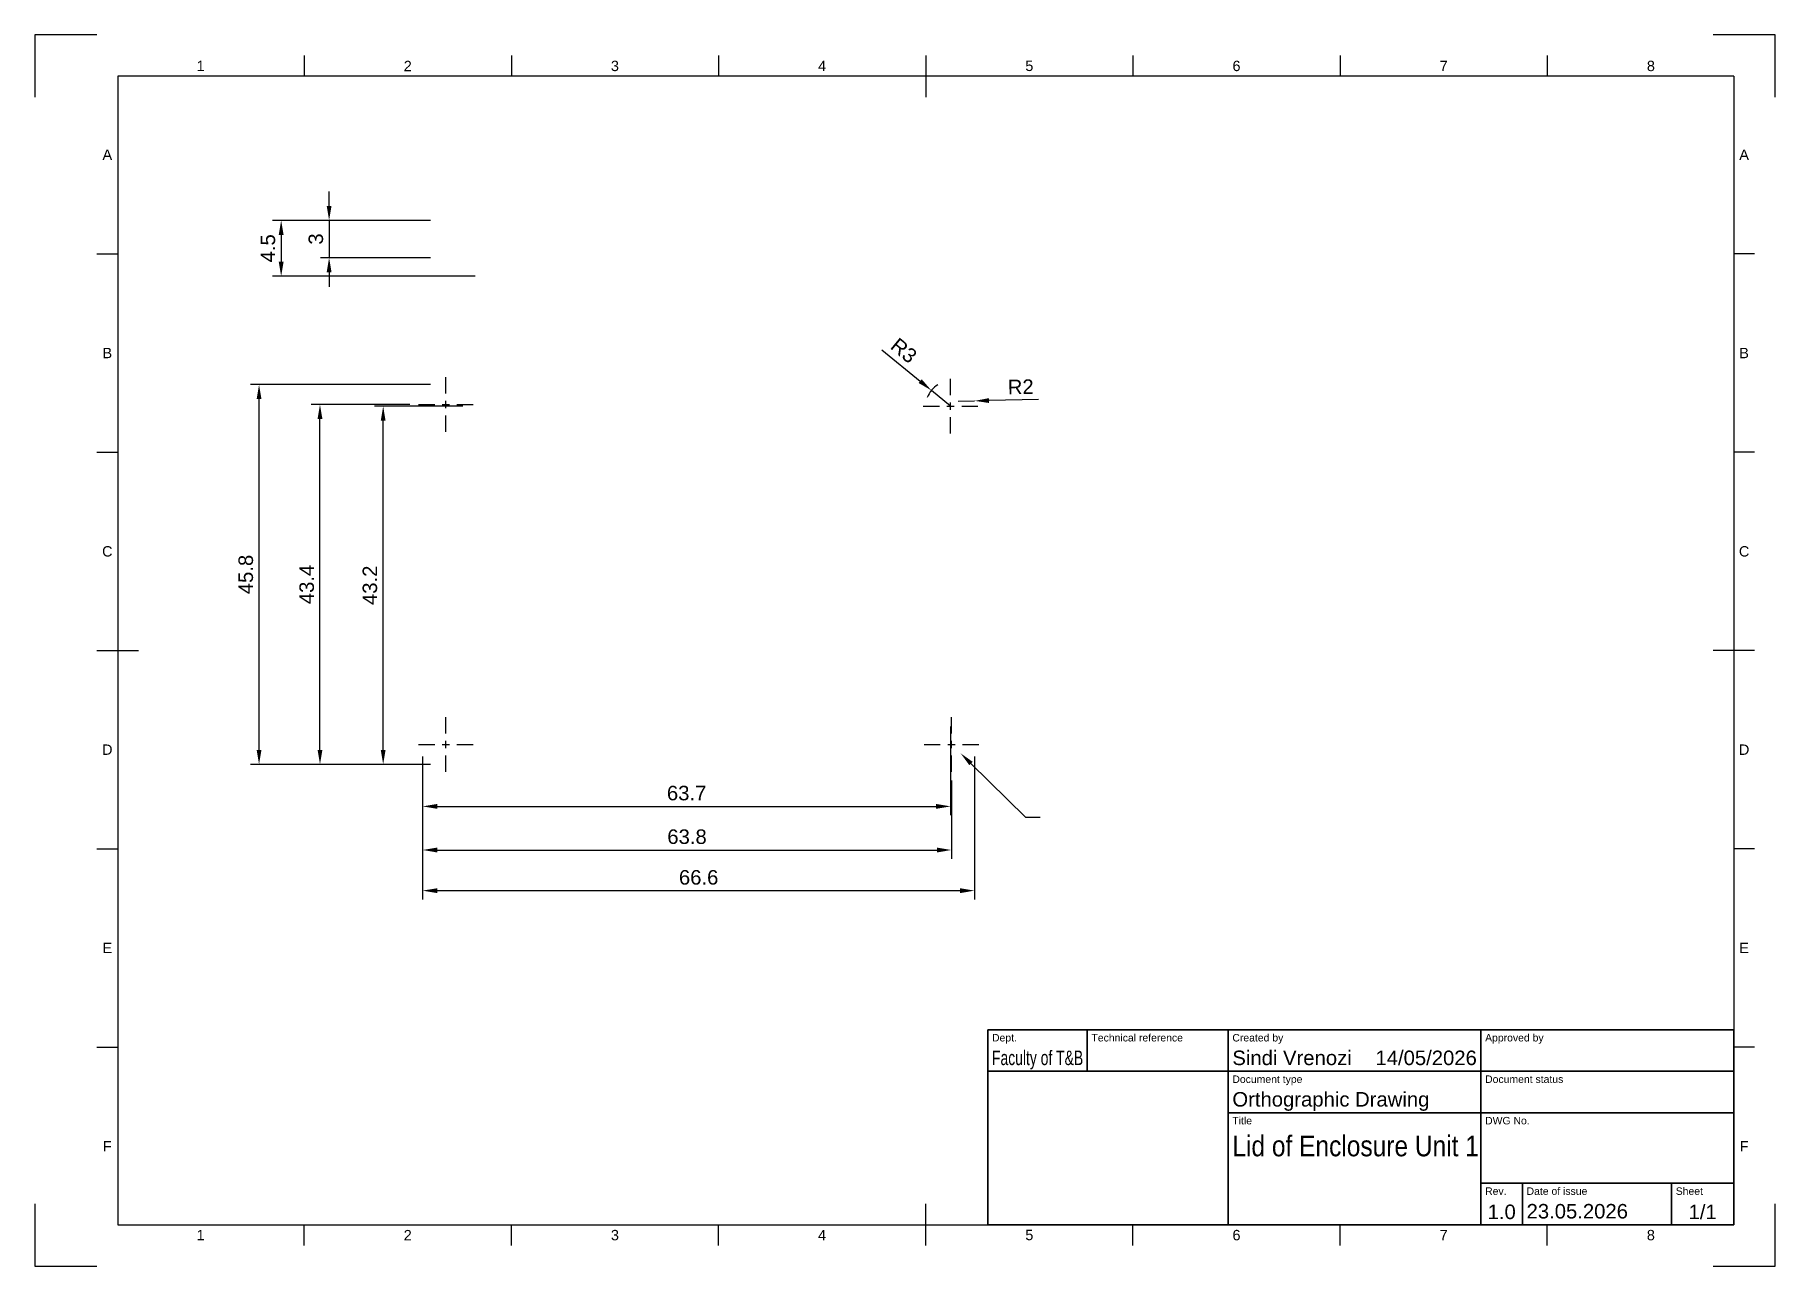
# Paper-space layout 'Lid Adafruit+Xiao v3' of a CAD drawing. Header units: millimetres. Extents: x 0 to 420, y 0 to 297.
import ezdxf
from ezdxf import colors
from ezdxf.entities.mleader import LeaderData, LeaderLine
from ezdxf.enums import TextEntityAlignment as Align
from ezdxf.math import Vec2, Vec3

# ---------------------------------------------------------------- set-up
doc = ezdxf.new("R2010")
doc.units = ezdxf.units.MM
doc.header["$LTSCALE"] = 0.75
doc.linetypes.add('CENTER2', pattern=[28.575, 19.05, -3.175, 3.175, -3.175])
for name, color, linetype, lineweight in [('BORDER', 7, 'Continuous', 25), ('FD_Dimensions', 7, 'Continuous', 25), ('Hole Notes', 7, 'Continuous', 25), ('Smart Centers', 7, 'CENTER2', 25), ('TITLEBLOCK', 7, 'Continuous', 35)]:
    doc.layers.add(name, color=color, linetype=linetype, lineweight=lineweight)
doc.styles.add('FusionTitle', font='arial.ttf')
doc.styles.get("Standard").update_dxf_attribs({"font": 'arial.ttf'})
doc.dimstyles.new('Dim-ISO-25', dxfattribs={"dimtxt": 3.5, "dimasz": 3.5, "dimexe": 2.1, "dimexo": 2.1, "dimgap": 1.4, "dimtad": 1, "dimzin": 12, "dimdsep": 46, "dimtxsty": 'Standard', "dimcen": 0, "dimazin": 3, "dimtp": 0.1, "dimtm": 0.1, "dimtfac": 0.714286, "dimtmove": 0, "dimatfit": 3, "dimfxl": 1, "dimtzin": 12, "dimarcsym": 0})

# ---------------------------------------------------------------- blocks, each defined once
blk = doc.blocks.new('ISO_A3_SHEET')
at = {"layer": 'BORDER'}
for p, q in [((65, 292), (65, 287)), ((115, 292), (115, 287)), ((165, 292), (165, 287)), ((215, 292), (215, 282)), ((265, 292), (265, 287)), ((315, 292), (315, 287)), ((365, 292), (365, 287)), ((410, 287), (20, 287)), ((20, 287), (20, 10)), ((410, 287), (410, 10)), ((15, 244.16666), (20, 244.16666)), ((415, 244.16666), (410, 244.16666)), ((15, 196.33333), (20, 196.33333)), ((415, 196.33333), (410, 196.33333)), ((15, 148.5), (25, 148.5)), ((415, 148.5), (405, 148.5)), ((15, 100.66667), (20, 100.66667)), ((415, 100.66667), (410, 100.66667)), ((15, 52.83334), (20, 52.83334)), ((415, 52.83334), (410, 52.83334)), ((215, 5), (215, 15)), ((20, 10), (410, 10)), ((65, 5), (65, 10)), ((115, 5), (115, 10)), ((165, 5), (165, 10)), ((265, 5), (265, 10)), ((315, 5), (315, 10)), ((365, 5), (365, 10))]:
    blk.add_line(p, q, dxfattribs=at)
at = {"layer": 'Defpoints'}
for p, q in [((15, 297), (0, 297)), ((0, 297), (0, 282)), ((420, 297), (405, 297)), ((420, 282), (420, 297)), ((0, 15), (0, 0)), ((420, 0), (420, 15)), ((0, 0), (15, 0)), ((405, 0), (420, 0))]:
    blk.add_line(p, q, dxfattribs=at)
at = {"layer": 'BORDER', "style": 'FusionTitle'}
for s, p in [('1', (40, 289.5)), ('2', (90, 289.5)), ('3', (140, 289.5)), ('4', (190, 289.5)), ('5', (240, 289.5)), ('6', (290, 289.5)), ('7', (340, 289.5)), ('8', (390, 289.5)), ('A', (17.5, 268.08333)), ('A', (412.5, 268.08333)), ('B', (17.5, 220.25)), ('B', (412.5, 220.25)), ('C', (17.5, 172.41667)), ('C', (412.5, 172.41667)), ('D', (17.5, 124.58334)), ('D', (412.5, 124.58334)), ('E', (17.5, 76.75001)), ('E', (412.5, 76.75001)), ('F', (17.5, 28.91668)), ('F', (412.5, 28.91668)), ('1', (40, 7.5)), ('2', (90, 7.5)), ('3', (140, 7.5)), ('4', (190, 7.5)), ('5', (240, 7.5)), ('6', (290, 7.5)), ('7', (340, 7.5)), ('8', (390, 7.5))]:
    blk.add_text(s, height=2.5, dxfattribs=at).set_placement(p, align=Align.MIDDLE)
blk = doc.blocks.new('*U23')
at = {"layer": 'Smart Centers', "color": 0, "ltscale": 0.75, "transparency": 16777216}
for p, q in [((0, 2.68), (0, 6.59)), ((-6.59, 0), (-2.68, 0)), ((2.68, 0), (6.59, 0)), ((0, -6.59), (0, -2.68))]:
    blk.add_line(p, q, dxfattribs=at)
at = {"layer": 'Smart Centers', "color": 0, "linetype": 'Continuous', "ltscale": 0.75, "transparency": 16777216}
for p, q in [((-0.89, 0), (0.89, 0)), ((0, -0.89), (0, 0.89))]:
    blk.add_line(p, q, dxfattribs=at)
blk = doc.blocks.new('*U24')
at = {"layer": 'Smart Centers', "color": 0, "ltscale": 0.75, "transparency": 16777216}
for p, q in [((0, 2.68), (0, 6.59)), ((-6.59, 0), (-2.68, 0)), ((2.68, 0), (6.59, 0)), ((0, -6.59), (0, -2.68))]:
    blk.add_line(p, q, dxfattribs=at)
at = {"layer": 'Smart Centers', "color": 0, "linetype": 'Continuous', "ltscale": 0.75, "transparency": 16777216}
for p, q in [((-0.89, 0), (0.89, 0)), ((0, -0.89), (0, 0.89))]:
    blk.add_line(p, q, dxfattribs=at)
blk = doc.blocks.new('*U25')
at = {"layer": 'Smart Centers', "color": 0, "ltscale": 0.75, "transparency": 16777216}
for p, q in [((0, 2.68), (0, 6.59)), ((-6.59, 0), (-2.68, 0)), ((2.68, 0), (6.59, 0)), ((0, -6.59), (0, -2.68))]:
    blk.add_line(p, q, dxfattribs=at)
at = {"layer": 'Smart Centers', "color": 0, "linetype": 'Continuous', "ltscale": 0.75, "transparency": 16777216}
for p, q in [((-0.89, 0), (0.89, 0)), ((0, -0.89), (0, 0.89))]:
    blk.add_line(p, q, dxfattribs=at)
blk = doc.blocks.new('*U26')
at = {"layer": 'Smart Centers', "color": 0, "ltscale": 0.75, "transparency": 16777216}
for p, q in [((0, 2.68), (0, 6.59)), ((-6.59, 0), (-2.68, 0)), ((2.68, 0), (6.59, 0)), ((0, -6.59), (0, -2.68))]:
    blk.add_line(p, q, dxfattribs=at)
at = {"layer": 'Smart Centers', "color": 0, "linetype": 'Continuous', "ltscale": 0.75, "transparency": 16777216}
for p, q in [((-0.89, 0), (0.89, 0)), ((0, -0.89), (0, 0.89))]:
    blk.add_line(p, q, dxfattribs=at)
blk = doc.blocks.new('*D35')
at = {"layer": 'Defpoints', "color": 0, "transparency": 16777216}
for p in [(97.61, 252.25), (71.02, 243.25), (97.61, 243.25)]:
    blk.add_point(p, dxfattribs=at)
at = {"layer": 'FD_Dimensions', "color": 0, "lineweight": -2, "transparency": 16777216}
for p, q in [((71.02, 255.75), (71.02, 259.25)), ((95.51, 252.25), (68.92, 252.25)), ((71.02, 252.25), (71.02, 243.25)), ((95.51, 243.25), (68.92, 243.25)), ((71.02, 239.75), (71.02, 236.25))]:
    blk.add_line(p, q, dxfattribs=at)
at = {"layer": 'FD_Dimensions', "color": 0, "transparency": 16777216}
for points in [[(70.44, 255.75), (71.6, 255.75), (71.02, 252.25)], [(70.44, 239.75), (71.6, 239.75), (71.02, 243.25)]]:
    blk.add_solid(points, dxfattribs=at)
at = {"layer": 'FD_Dimensions', "color": 0, "transparency": 16777216, "insert": (67.83, 247.75), "char_height": 3.5, "attachment_point": 5, "rotation": 90}
blk.add_mtext('3', dxfattribs=at)
blk = doc.blocks.new('*D36')
at = {"layer": 'Defpoints', "color": 0, "transparency": 16777216}
for p in [(97.61, 252.25), (59.45, 238.75), (108.41, 238.75)]:
    blk.add_point(p, dxfattribs=at)
at = {"layer": 'FD_Dimensions', "color": 0, "lineweight": -2, "transparency": 16777216}
for p, q in [((95.51, 252.25), (57.35, 252.25)), ((59.45, 248.75), (59.45, 242.25)), ((106.31, 238.75), (57.35, 238.75))]:
    blk.add_line(p, q, dxfattribs=at)
at = {"layer": 'FD_Dimensions', "color": 0, "transparency": 16777216}
for points in [[(58.87, 248.75), (60.04, 248.75), (59.45, 252.25)], [(58.87, 242.25), (60.04, 242.25), (59.45, 238.75)]]:
    blk.add_solid(points, dxfattribs=at)
at = {"layer": 'FD_Dimensions', "color": 0, "transparency": 16777216, "insert": (56.27, 245.5), "char_height": 3.5, "attachment_point": 5, "rotation": 90}
blk.add_mtext('4.5', dxfattribs=at)
blk = doc.blocks.new('*D37')
at = {"layer": 'Defpoints', "color": 0, "transparency": 16777216}
for p in [(93.6, 125.03), (226.8, 125.03), (226.8, 90.58)]:
    blk.add_point(p, dxfattribs=at)
at = {"layer": 'FD_Dimensions', "color": 0, "lineweight": -2, "transparency": 16777216}
for p, q in [((93.6, 122.93), (93.6, 88.48)), ((226.8, 122.93), (226.8, 88.48)), ((97.1, 90.58), (223.3, 90.58))]:
    blk.add_line(p, q, dxfattribs=at)
at = {"layer": 'FD_Dimensions', "color": 0, "transparency": 16777216}
for points in [[(97.1, 91.16), (97.1, 89.99), (93.6, 90.58)], [(223.3, 91.16), (223.3, 89.99), (226.8, 90.58)]]:
    blk.add_solid(points, dxfattribs=at)
at = {"layer": 'FD_Dimensions', "color": 0, "transparency": 16777216, "insert": (160.2, 93.76), "char_height": 3.5, "attachment_point": 5}
blk.add_mtext('66.6', dxfattribs=at)
blk = doc.blocks.new('*D38')
at = {"layer": 'Defpoints', "color": 0, "transparency": 16777216}
for p in [(54.12, 212.63), (97.6, 212.63), (97.6, 121.03)]:
    blk.add_point(p, dxfattribs=at)
at = {"layer": 'FD_Dimensions', "color": 0, "lineweight": -2, "transparency": 16777216}
for p, q in [((95.5, 212.63), (52.02, 212.63)), ((54.12, 124.53), (54.12, 209.13)), ((95.5, 121.03), (52.02, 121.03))]:
    blk.add_line(p, q, dxfattribs=at)
at = {"layer": 'FD_Dimensions', "color": 0, "transparency": 16777216}
for points in [[(53.54, 209.13), (54.7, 209.13), (54.12, 212.63)], [(53.54, 124.53), (54.7, 124.53), (54.12, 121.03)]]:
    blk.add_solid(points, dxfattribs=at)
at = {"layer": 'FD_Dimensions', "color": 0, "transparency": 16777216, "insert": (50.93, 166.83), "char_height": 3.5, "attachment_point": 5, "rotation": 90}
blk.add_mtext('45.8', dxfattribs=at)
blk = doc.blocks.new('*D39')
at = {"layer": 'Defpoints', "color": 0, "transparency": 16777216}
for p in [(222.8, 208.63), (226.8, 208.71)]:
    blk.add_point(p, dxfattribs=at)
at = {"layer": 'FD_Dimensions', "color": 0, "lineweight": -2, "transparency": 16777216}
for p, q in [((222.8, 208.63), (226.8, 208.71)), ((242.2, 209.03), (230.3, 208.79))]:
    blk.add_line(p, q, dxfattribs=at)
at = {"layer": 'FD_Dimensions', "color": 0, "transparency": 16777216}
blk.add_solid([(230.28, 209.37), (230.31, 208.2), (226.8, 208.71)], dxfattribs=at)
at = {"layer": 'FD_Dimensions', "color": 0, "transparency": 16777216, "insert": (237.93, 212.1), "char_height": 3.5, "attachment_point": 5, "rotation": 1.1894}
blk.add_mtext('R2', dxfattribs=at)
blk = doc.blocks.new('*D40')
at = {"layer": 'Defpoints', "color": 0, "transparency": 16777216}
for p in [(216.36, 211.24), (221, 207.43)]:
    blk.add_point(p, dxfattribs=at)
at = {"layer": 'FD_Dimensions', "color": 0, "lineweight": -2, "transparency": 16777216}
for p, q in [((204.44, 221.06), (213.66, 213.47)), ((221, 207.43), (216.36, 211.24))]:
    blk.add_line(p, q, dxfattribs=at)
blk.add_arc((221, 207.43), 6, 120.4979, 159.9465, dxfattribs=at)
at = {"layer": 'FD_Dimensions', "color": 0, "transparency": 16777216}
blk.add_solid([(214.03, 213.92), (213.29, 213.02), (216.36, 211.24)], dxfattribs=at)
at = {"layer": 'FD_Dimensions', "color": 0, "transparency": 16777216, "insert": (209.72, 220.84), "char_height": 3.5, "attachment_point": 5, "rotation": 320.5514}
blk.add_mtext('R3', dxfattribs=at)
blk = doc.blocks.new('*D41')
at = {"layer": 'Defpoints', "color": 0, "transparency": 16777216}
for p in [(93.6, 125.03), (221.2, 119.24), (221.2, 100.38)]:
    blk.add_point(p, dxfattribs=at)
at = {"layer": 'FD_Dimensions', "color": 0, "lineweight": -2, "transparency": 16777216}
for p, q in [((93.6, 122.93), (93.6, 98.28)), ((221.2, 117.14), (221.2, 98.28)), ((97.1, 100.38), (217.7, 100.38))]:
    blk.add_line(p, q, dxfattribs=at)
at = {"layer": 'FD_Dimensions', "color": 0, "transparency": 16777216}
for points in [[(97.1, 100.96), (97.1, 99.79), (93.6, 100.38)], [(217.7, 100.96), (217.7, 99.79), (221.2, 100.38)]]:
    blk.add_solid(points, dxfattribs=at)
at = {"layer": 'FD_Dimensions', "color": 0, "transparency": 16777216, "insert": (157.4, 103.57), "char_height": 3.5, "attachment_point": 5}
blk.add_mtext('63.8', dxfattribs=at)
blk = doc.blocks.new('*D42')
at = {"layer": 'Defpoints', "color": 0, "transparency": 16777216}
for p in [(221, 132.23), (93.6, 125.03), (221, 110.9)]:
    blk.add_point(p, dxfattribs=at)
at = {"layer": 'FD_Dimensions', "color": 0, "lineweight": -2, "transparency": 16777216}
for p, q in [((221, 130.13), (221, 108.8)), ((93.6, 122.93), (93.6, 108.8)), ((97.1, 110.9), (217.5, 110.9))]:
    blk.add_line(p, q, dxfattribs=at)
at = {"layer": 'FD_Dimensions', "color": 0, "transparency": 16777216}
for points in [[(97.1, 111.49), (97.1, 110.32), (93.6, 110.9)], [(217.5, 111.49), (217.5, 110.32), (221, 110.9)]]:
    blk.add_solid(points, dxfattribs=at)
at = {"layer": 'FD_Dimensions', "color": 0, "transparency": 16777216, "insert": (157.3, 114.09), "char_height": 3.5, "attachment_point": 5}
blk.add_mtext('63.7', dxfattribs=at)
blk = doc.blocks.new('*D43')
at = {"layer": 'Defpoints', "color": 0, "transparency": 16777216}
for p in [(68.82, 207.83), (92.61, 207.83), (97.6, 121.03)]:
    blk.add_point(p, dxfattribs=at)
at = {"layer": 'FD_Dimensions', "color": 0, "lineweight": -2, "transparency": 16777216}
for p, q in [((90.51, 207.83), (66.72, 207.83)), ((68.82, 124.53), (68.82, 204.33)), ((95.5, 121.03), (66.72, 121.03))]:
    blk.add_line(p, q, dxfattribs=at)
at = {"layer": 'FD_Dimensions', "color": 0, "transparency": 16777216}
for points in [[(68.24, 204.33), (69.41, 204.33), (68.82, 207.83)], [(68.24, 124.53), (69.41, 124.53), (68.82, 121.03)]]:
    blk.add_solid(points, dxfattribs=at)
at = {"layer": 'FD_Dimensions', "color": 0, "transparency": 16777216, "insert": (65.63, 164.43), "char_height": 3.5, "attachment_point": 5, "rotation": 90}
blk.add_mtext('43.4', dxfattribs=at)
blk = doc.blocks.new('*D44')
at = {"layer": 'Defpoints', "color": 0, "transparency": 16777216}
for p in [(84.07, 207.43), (105.4, 207.43), (97.6, 121.03)]:
    blk.add_point(p, dxfattribs=at)
at = {"layer": 'FD_Dimensions', "color": 0, "lineweight": -2, "transparency": 16777216}
for p, q in [((103.3, 207.43), (81.97, 207.43)), ((84.07, 124.53), (84.07, 203.93)), ((95.5, 121.03), (81.97, 121.03))]:
    blk.add_line(p, q, dxfattribs=at)
at = {"layer": 'FD_Dimensions', "color": 0, "transparency": 16777216}
for points in [[(83.49, 203.93), (84.65, 203.93), (84.07, 207.43)], [(83.49, 124.53), (84.65, 124.53), (84.07, 121.03)]]:
    blk.add_solid(points, dxfattribs=at)
at = {"layer": 'FD_Dimensions', "color": 0, "transparency": 16777216, "insert": (80.88, 164.23), "char_height": 3.5, "attachment_point": 5, "rotation": 90}
blk.add_mtext('43.2', dxfattribs=at)
blk = doc.blocks.new('ISO_TITLEBLOCK 1')
at = {"layer": 'TITLEBLOCK'}
for p, q in [((0, 47), (-180, 47)), ((-180, 47), (-180, 0)), ((-156, 37), (-156, 47)), ((-122, 0), (-122, 47)), ((-61, 0), (-61, 47)), ((0, 0), (0, 47)), ((-180, 37), (0, 37)), ((-122, 27), (0, 27)), ((-61, 10), (0, 10)), ((-51, 0), (-51, 10)), ((-15, 0), (-15, 10)), ((-180, 0), (0, 0))]:
    blk.add_line(p, q, dxfattribs=at)
at = {"layer": 'TITLEBLOCK', "style": 'FusionTitle'}
for s, p in [('Dept.', (-179, 46)), ('Technical reference', (-155, 46)), ('Created by', (-121, 46)), ('Approved by', (-60, 46)), ('Document type', (-121, 36)), ('Document status', (-60, 36)), ('Title', (-121, 26)), ('DWG No.', (-60, 26)), ('Rev.', (-60, 9)), ('Date of issue', (-50, 9)), ('Sheet', (-14, 9))]:
    blk.add_text(s, height=1.8, dxfattribs=at).set_placement(p, align=Align.TOP_LEFT)
for tag, height, p in [('DEPT', 3.5, (-179, 42)), ('TECHNICAL_REFERENCE', 3.5, (-155, 42)), ('CREATED_BY', 3.5, (-121, 42)), ('APPROVED_BY', 3.5, (-60, 42)), ('DOCUMENT_TYPE', 3.5, (-121, 32)), ('DOCUMENT_STATUS', 3.5, (-60, 32)), ('TITLE_1', 5, (-121, 21.5)), ('TITLE_2', 5, (-121, 14)), ('TITLE_3', 5, (-121, 6.5)), ('DATE_OF_ISSUE', 3.5, (-50, 5))]:
    blk.add_attdef(tag, text='', height=height, dxfattribs=at).set_placement(p, align=Align.TOP_LEFT)
for tag, p in [('CREATED_DATE', (-62, 42)), ('APPROVED_DATE', (-0.99, 42))]:
    blk.add_attdef(tag, text='', height=3.5, dxfattribs=at).set_placement(p, align=Align.TOP_RIGHT)
for tag, height, p in [('DRAWING_NUMBER', 5, (-30.5, 19.75)), ('REV', 3.5, (-56, 4.85)), ('SHEET', 3.5, (-7.5, 4.85))]:
    blk.add_attdef(tag, text='', height=height, dxfattribs=at).set_placement(p, align=Align.TOP_CENTER)

psp = doc.layouts.new('Lid Adafruit+Xiao v3')

# ---------------------------------------------------------------- block references
at = {"layer": 'BORDER'}
psp.add_blockref('ISO_A3_SHEET', (0, 0), dxfattribs=at)
at = {"layer": 'Smart Centers', "ltscale": 0.75}
for name, p in [('*U24', (99.197, 207.831)), ('*U25', (220.997, 207.431)), ('*U23', (99.197, 125.831)), ('*U26', (221.197, 125.831))]:
    psp.add_blockref(name, p, dxfattribs=at)
at = {"layer": 'TITLEBLOCK'}
ref = psp.add_blockref('ISO_TITLEBLOCK 1', (410, 10), dxfattribs=at)
ref.add_attrib('DATE_OF_ISSUE', '23.05.2026', dxfattribs={"height": 3.5, "style": 'FusionTitle'}).set_placement((360, 15), align=Align.TOP_LEFT)
ref.add_attrib('REV', '1.0', dxfattribs={"height": 3.5, "style": 'FusionTitle'}).set_placement((354, 14.85), align=Align.TOP_CENTER)
ref.add_attrib('DOCUMENT_TYPE', 'Orthographic Drawing', dxfattribs={"height": 3.5, "style": 'FusionTitle'}).set_placement((289, 42), align=Align.TOP_LEFT)
ref.add_attrib('CREATED_DATE', '14/05/2026', dxfattribs={"height": 3.5, "style": 'FusionTitle'}).set_placement((348, 52), align=Align.TOP_RIGHT)
ref.add_attrib('SHEET', '1/1', dxfattribs={"height": 3.5, "style": 'FusionTitle'}).set_placement((402.5, 14.85), align=Align.TOP_CENTER)
ref.add_attrib('TITLE_1', 'Lid of Enclosure Unit 1', dxfattribs={"height": 5, "style": 'FusionTitle', "width": 0.846765}).set_placement((289, 31.5), align=Align.TOP_LEFT)
ref.add_attrib('CREATED_BY', 'Sindi Vrenozi', dxfattribs={"height": 3.5, "style": 'FusionTitle'}).set_placement((289, 52), align=Align.TOP_LEFT)
ref.add_attrib('DEPT', 'Faculty of T&B', dxfattribs={"height": 3.5, "style": 'FusionTitle', "width": 0.686225}).set_placement((231, 52), align=Align.TOP_LEFT)

# ---------------------------------------------------------------- dimensions: what is measured, and where the dimension line sits
at = {"layer": 'FD_Dimensions'}
for base, p1, p2, override, picture, middle in [((71.018, 243.247), (97.609, 252.247), (97.609, 243.247), {"dimlfac": -0.333333, "dimclrd": 0, "dimclre": 0}, '*D35', (67.83, 247.747)), ((59.454, 238.747), (97.609, 252.247), (108.409, 238.747), {"dimlfac": -0.333333, "dimclrd": 0, "dimclre": 0}, '*D36', (56.275, 245.497)), ((54.12, 212.631), (97.597, 121.031), (97.597, 212.631), {"dimlfac": -0.5}, '*D38', (50.933, 166.831)), ((68.822, 207.831), (97.597, 121.031), (92.611, 207.831), {"dimlfac": -0.5}, '*D43', (65.634, 164.431)), ((84.069, 207.431), (97.597, 121.031), (105.397, 207.431), {"dimlfac": -0.5}, '*D44', (80.881, 164.231))]:
    dim = psp.add_linear_dim(base=base, p1=p1, p2=p2, angle=90, dimstyle='Dim-ISO-25', override=override, dxfattribs=at)
    dim.commit()
    dim.dimension.update_dxf_attribs({"geometry": picture, "text_midpoint": middle})
dim = psp.add_radius_dim(center=(220.997, 207.431), mpoint=(216.364, 211.243), dimstyle='Dim-ISO-25', override={"dimlfac": -0.5}, dxfattribs=at)
dim.commit()
dim.dimension.update_dxf_attribs({"geometry": '*D40', "text_midpoint": (207.698, 218.373)})
dim = psp.add_radius_dim(center=(222.797, 208.631), mpoint=(226.796, 208.714), dimstyle='Dim-ISO-25', override={"dimlfac": -0.5}, dxfattribs=at)
dim.commit()
dim.dimension.update_dxf_attribs({"geometry": '*D39', "text_midpoint": (237.998, 208.946), "dimtype": 164})
for base, p2, picture, middle in [((220.997, 110.903), (220.997, 132.231), '*D42', (157.297, 114.091)), ((226.797, 90.578), (226.797, 125.031), '*D37', (160.197, 93.765)), ((221.197, 100.377), (221.197, 119.245), '*D41', (157.397, 103.566))]:
    dim = psp.add_linear_dim(base=base, p1=(93.597, 125.031), p2=p2, dimstyle='Dim-ISO-25', override={"dimlfac": -0.5}, dxfattribs=at)
    dim.commit()
    dim.dimension.update_dxf_attribs({"geometry": picture, "text_midpoint": middle})

# ---------------------------------------------------------------- leaders
at = {"layer": 'Hole Notes'}
ml = psp.add_multileader_mtext('Standard', dxfattribs=at)
ml.set_content('', color=256)
ml.set_leader_properties()
ml.build(insert=Vec2(0, 0))
ml.multileader.update_dxf_attribs({"text_left_attachment_type": 5, "text_right_attachment_type": 5, "dogleg_length": 3.5, "arrow_head_size": 3.5})
ctx = ml.context
ctx.base_point, ctx.char_height, ctx.arrow_head_size, ctx.landing_gap_size = Vec3(242.619, 108.279), 3.5, 3.5, 0
ctx.left_attachment, ctx.right_attachment = 5, 5
notes = []
notes.append((ctx, [(0, (1, 1, 0), (239.119, 108.279), (1, 0), 3.5, [(0, [(223.429, 123.7)], 0, [])])]))
ctx.mtext.insert, ctx.mtext.flow_direction = Vec3(242.619, 118.501), 5
for ctx, leaders in notes:
    for number, flags, end, landing, length, lines in leaders:
        leader = LeaderData()
        leader.index, (leader.has_last_leader_line, leader.has_dogleg_vector, leader.attachment_direction) = number, flags
        leader.last_leader_point, leader.dogleg_vector, leader.dogleg_length = Vec3(end), Vec3(landing), length
        for number, points, colour, breaks in lines:
            line = LeaderLine()
            line.index, line.vertices, line.color, line.breaks = number, Vec3.list(points), colors.encode_raw_color(colour), breaks
            leader.lines.append(line)
        ctx.leaders.append(leader)

doc.saveas('drawing.dxf')
